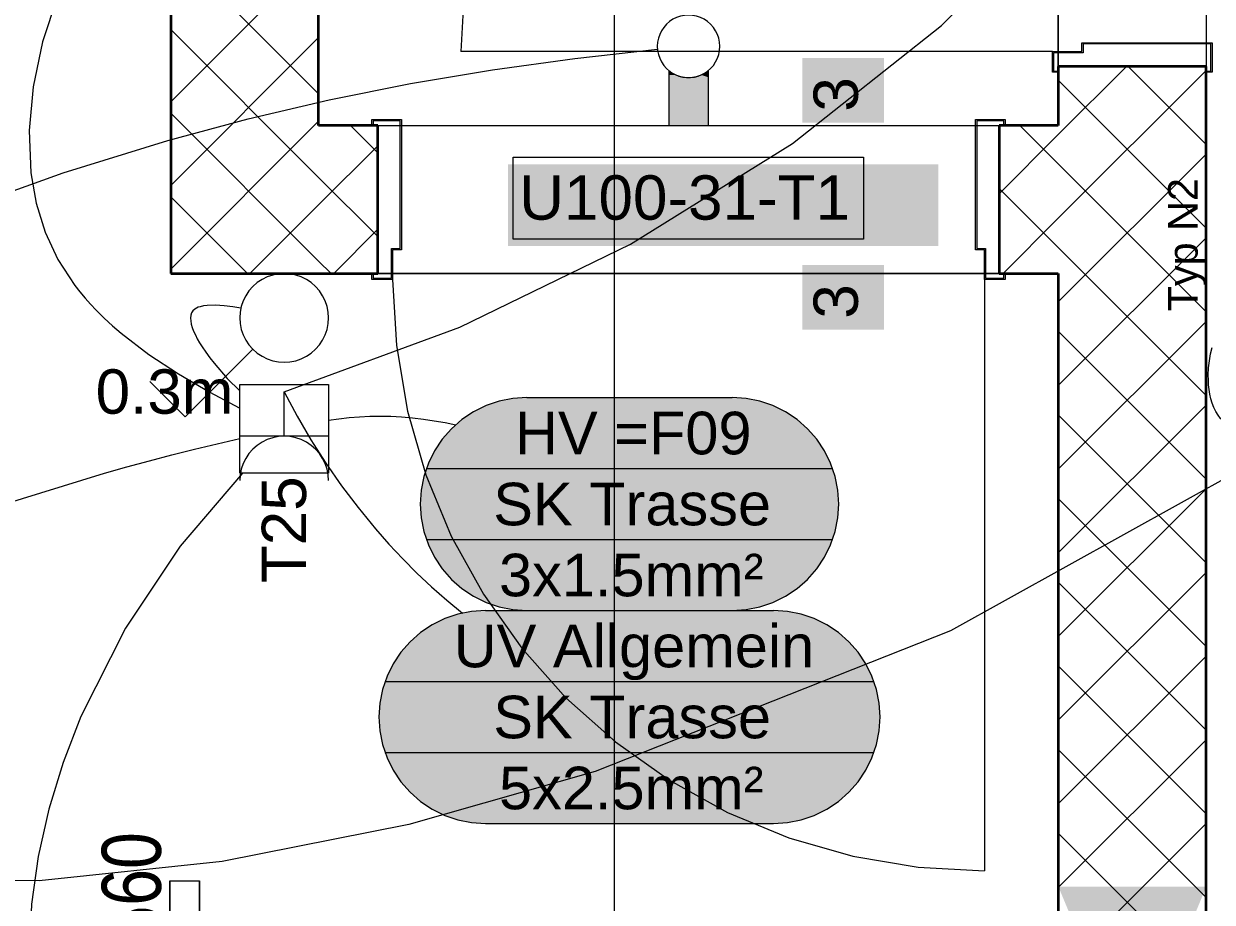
# Model space of a CAD drawing. Extents: x -1067 to 613, y -179 to 712.
# Drawn here: x -625.06 to -584.9, y 363.12 to 392.82 of the extents above; entities that cross this region are included whole.
import ezdxf
from ezdxf.lldxf.tags import DXFTag

# ---------------------------------------------------------------- set-up
doc = ezdxf.new("R2010")
doc.units = 0
doc.layers.get('0').update_dxf_attribs({"lineweight": 13})
for name, color, linetype, lineweight in [('A-____-NOTE-TEXT', 7, 'Continuous', 9), ('A-DOOR-____-IDEN', 7, 'Continuous', 5), ('A-DOOR-____-OTLN', 7, 'Continuous', 9), ('A-DOOR-FRAM-MCUT', 7, 'Continuous', 9), ('A-DOOR-OPNG-OTLN', 7, 'Continuous', 9), ('A-WALL-____-MCUT', 7, 'Continuous', 35), ('A-WALL-____-PATT', 7, 'Continuous', 35), ('I-WALL-____-OTLN', 7, 'Continuous', 9), ('S-GRID-____-OTLN', 7, 'Continuous', 5)]:
    doc.layers.add(name, color=color, linetype=linetype, lineweight=lineweight)
for name, color, linetype, lineweight, true_color in [('EL01_WAN_Aussparung Wand', 7, 'Continuous', 13, 0x7f5f3f), ('EL01_WAN_Brandmeldeanlagen', 7, 'Continuous', 13, 0xff8000), ('EL01_WAN_Kraft', 1, 'Continuous', 13, 0xff0000), ('EL01_WAN_Leitung_Brandmeldeanlagen', 7, 'Continuous', 13, 0xff8000), ('EL01_WAN_Leitung_Kraft', 1, 'Continuous', 13, 0xff0000), ('EL01_WAN_Leitung_Licht', 7, 'Continuous', 13, 0x0080ff), ('EL01_WAN_Leitung_Notbeleuchtung', 7, 'Continuous', 13, 0x009900), ('EL01_WAN_Licht', 7, 'Continuous', 13, 0x0080ff), ('EL01_WAN_Notbeleuchtungentyp', 7, 'Continuous', 13, 0x009900), ('EL01_WAN_Trassen', 40, 'Continuous', 13, 0xffbf00), ('EL01_WAN_Trassen Befestigung', 7, 'Continuous', 13, 0xb2b200)]:
    doc.layers.add(name, color=color, linetype=linetype, lineweight=lineweight, true_color=true_color)
doc.styles.get("Standard").update_dxf_attribs({"font": 'arial.ttf'})
tags = doc.linetypes.add('_Rasterlinie_', pattern=[0.375, 0.2, -0.05, 0.075, -0.05]).pattern_tags.tags
tags[10:11] = [DXFTag(74, 4), DXFTag(75, 0), DXFTag(340, '0'), DXFTag(46, 1.0), DXFTag(50, 0.0), DXFTag(44, 0.0), DXFTag(45, 0.0)]
tags[8:9] = [DXFTag(74, 4), DXFTag(75, 0), DXFTag(340, '0'), DXFTag(46, 1.0), DXFTag(50, 0.0), DXFTag(44, 0.0), DXFTag(45, 0.0)]
tags[6:7] = [DXFTag(74, 4), DXFTag(75, 0), DXFTag(340, '0'), DXFTag(46, 1.0), DXFTag(50, 0.0), DXFTag(44, 0.0), DXFTag(45, 0.0)]
tags[4:5] = [DXFTag(74, 4), DXFTag(75, 0), DXFTag(340, '0'), DXFTag(46, 1.0), DXFTag(50, 0.0), DXFTag(44, 0.0), DXFTag(45, 0.0)]
tags = doc.linetypes.add('Grundrissdarstellung Sturz', pattern=[0.25, 0.15, -0.05, 0, -0.05]).pattern_tags.tags
tags[10:11] = [DXFTag(74, 4), DXFTag(75, 0), DXFTag(340, '0'), DXFTag(46, 1.0), DXFTag(50, 0.0), DXFTag(44, 0.0), DXFTag(45, 0.0)]
tags[8:9] = [DXFTag(74, 4), DXFTag(75, 0), DXFTag(340, '0'), DXFTag(46, 1.0), DXFTag(50, 0.0), DXFTag(44, 0.0), DXFTag(45, 0.0)]
tags[6:7] = [DXFTag(74, 4), DXFTag(75, 0), DXFTag(340, '0'), DXFTag(46, 1.0), DXFTag(50, 0.0), DXFTag(44, 0.0), DXFTag(45, 0.0)]
tags[4:5] = [DXFTag(74, 4), DXFTag(75, 0), DXFTag(340, '0'), DXFTag(46, 1.0), DXFTag(50, 0.0), DXFTag(44, 0.0), DXFTag(45, 0.0)]

# ---------------------------------------------------------------- blocks, each defined once
blk = doc.blocks.new('Referenz-A0UJ3194XE', base_point=(-1062.181, -175.856))
at = {"layer": 'A-____-NOTE-TEXT', "color": 7, "linetype": 'Continuous', "lineweight": 5, "ltscale": 0.13, "true_color": 0xffffff}
for points in [[(-598.746, 389.472), (-595.99, 389.472), (-598.746, 391.665)], [(-595.99, 389.472), (-598.746, 391.665), (-595.99, 391.665)], [(-598.746, 382.472), (-595.99, 382.472), (-598.746, 384.665)], [(-595.99, 382.472), (-598.746, 384.665), (-595.99, 384.665)]]:
    blk.add_solid(points, dxfattribs=at)
at = {"layer": 'A-DOOR-____-IDEN', "color": 0, "linetype": 'Continuous', "ltscale": 0.13}
for p, q in [((-608.518, 388.312), (-596.678, 388.312)), ((-608.518, 385.532), (-608.518, 388.312)), ((-596.678, 388.312), (-596.678, 385.532)), ((-596.678, 385.532), (-608.518, 385.532))]:
    blk.add_line(p, q, dxfattribs=at)
at = {"layer": 'A-DOOR-____-IDEN', "color": 7, "linetype": 'Continuous', "ltscale": 0.13, "true_color": 0xffffff}
for points in [[(-608.693, 385.31), (-594.154, 385.31), (-608.693, 388.069)], [(-594.154, 385.31), (-608.693, 388.069), (-594.154, 388.069)]]:
    blk.add_solid(points, dxfattribs=at)
at = {"layer": 'A-DOOR-____-OTLN', "color": 0, "linetype": 'Grundrissdarstellung Sturz', "ltscale": 0.13}
for p, q in [((-590.097, 394.726), (-590.097, 392.626)), ((-585.097, 394.726), (-585.097, 392.626)), ((-590.097, 392.626), (-590.097, 391.376)), ((-585.097, 392.626), (-585.097, 391.376)), ((-613.097, 389.376), (-596.097, 389.376)), ((-596.097, 389.376), (-593.997, 389.376)), ((-593.997, 389.376), (-592.097, 389.376)), ((-613.097, 384.376), (-596.097, 384.376)), ((-596.097, 384.376), (-593.997, 384.376)), ((-593.997, 384.376), (-592.097, 384.376))]:
    blk.add_line(p, q, dxfattribs=at)
at = {"layer": 'A-DOOR-FRAM-MCUT', "color": 0, "linetype": 'Continuous', "ltscale": 0.13}
for p, q in [((-589.297, 392.176), (-584.897, 392.176)), ((-589.297, 391.876), (-589.297, 392.176)), ((-589.257, 392.136), (-589.257, 391.836)), ((-584.937, 392.136), (-589.257, 392.136)), ((-584.937, 391.216), (-584.937, 392.136)), ((-584.897, 392.176), (-584.897, 391.176)), ((-590.297, 391.876), (-589.297, 391.876)), ((-590.297, 391.176), (-590.297, 391.876)), ((-590.257, 391.836), (-590.257, 391.216)), ((-589.257, 391.836), (-590.257, 391.836)), ((-590.097, 391.176), (-590.297, 391.176)), ((-590.257, 391.216), (-590.097, 391.216)), ((-585.097, 391.216), (-584.937, 391.216)), ((-584.897, 391.176), (-585.097, 391.176)), ((-613.297, 389.576), (-612.297, 389.576)), ((-613.297, 389.376), (-613.297, 389.576)), ((-613.257, 389.536), (-613.257, 389.376)), ((-612.337, 389.536), (-613.257, 389.536)), ((-612.337, 385.216), (-612.337, 389.536)), ((-612.297, 389.576), (-612.297, 385.176)), ((-592.897, 389.576), (-591.897, 389.576)), ((-592.897, 385.176), (-592.897, 389.576)), ((-592.857, 389.536), (-592.857, 385.216)), ((-591.937, 389.536), (-592.857, 389.536)), ((-591.937, 389.376), (-591.937, 389.536)), ((-591.897, 389.576), (-591.897, 389.376)), ((-612.637, 385.216), (-612.337, 385.216)), ((-612.637, 384.216), (-612.637, 385.216)), ((-612.597, 385.176), (-612.597, 384.176)), ((-612.297, 385.176), (-612.597, 385.176)), ((-592.597, 385.176), (-592.897, 385.176)), ((-592.857, 385.216), (-592.557, 385.216)), ((-592.597, 384.176), (-592.597, 385.176)), ((-592.557, 385.216), (-592.557, 384.216)), ((-613.297, 384.176), (-613.297, 384.376)), ((-612.597, 384.176), (-613.297, 384.176)), ((-613.257, 384.376), (-613.257, 384.216)), ((-613.257, 384.216), (-612.637, 384.216)), ((-591.897, 384.176), (-592.597, 384.176)), ((-592.557, 384.216), (-591.937, 384.216)), ((-591.937, 384.216), (-591.937, 384.376)), ((-591.897, 384.376), (-591.897, 384.176))]:
    blk.add_line(p, q, dxfattribs=at)
at = {"layer": 'A-DOOR-OPNG-OTLN', "color": 0, "linetype": 'Continuous', "ltscale": 0.13}
for p, q in [((-610.17, 394.124), (-610.297, 391.876)), ((-595.497, 391.876), (-610.297, 391.876)), ((-593.997, 391.876), (-595.497, 391.876)), ((-590.297, 391.876), (-593.997, 391.876)), ((-612.597, 384.176), (-612.471, 381.936)), ((-592.597, 384.176), (-592.597, 364.176)), ((-612.471, 381.936), (-612.096, 379.725)), ((-612.096, 379.725), (-611.475, 377.57)), ((-611.475, 377.57), (-610.616, 375.498)), ((-610.616, 375.498), (-609.531, 373.535)), ((-609.531, 373.535), (-608.234, 371.706)), ((-608.234, 371.706), (-606.739, 370.034)), ((-606.739, 370.034), (-605.067, 368.539)), ((-605.067, 368.539), (-603.238, 367.241)), ((-603.238, 367.241), (-601.275, 366.156)), ((-601.275, 366.156), (-599.203, 365.298)), ((-599.203, 365.298), (-597.047, 364.677)), ((-597.047, 364.677), (-594.836, 364.301)), ((-594.836, 364.301), (-592.597, 364.176))]:
    blk.add_line(p, q, dxfattribs=at)
at = {"layer": 'A-WALL-____-MCUT', "color": 0, "linetype": 'Continuous', "ltscale": 0.35}
for p, q in [((-620.097, 414.376), (-620.097, 384.376)), ((-615.097, 389.376), (-615.097, 414.376)), ((-585.097, 391.376), (-590.097, 391.376)), ((-590.097, 391.376), (-590.097, 389.376)), ((-585.097, 338.376), (-585.097, 391.376)), ((-613.097, 389.376), (-615.097, 389.376)), ((-613.097, 384.376), (-613.097, 389.376)), ((-590.097, 389.376), (-592.097, 389.376)), ((-592.097, 389.376), (-592.097, 384.376)), ((-620.097, 384.376), (-613.097, 384.376)), ((-592.097, 384.376), (-590.097, 384.376)), ((-590.097, 384.376), (-590.097, 343.376))]:
    blk.add_line(p, q, dxfattribs=at)
at = {"layer": 'A-WALL-____-PATT', "color": 0, "linetype": 'Continuous', "lineweight": 9, "ltscale": 0.13}
for p, q in [((-615.097, 390.452), (-620.097, 395.452)), ((-620.097, 390.182), (-615.097, 395.182)), ((-615.097, 387.623), (-620.097, 392.623)), ((-620.097, 387.353), (-615.097, 392.353)), ((-590.097, 389.069), (-587.79, 391.376)), ((-585.097, 388.736), (-587.737, 391.376)), ((-590.097, 386.241), (-585.097, 391.241)), ((-585.097, 385.908), (-590.097, 390.908)), ((-615.097, 384.795), (-620.097, 389.795)), ((-620.097, 384.525), (-615.097, 389.525)), ((-613.097, 388.452), (-614.021, 389.376)), ((-590.097, 388.079), (-591.393, 389.376)), ((-592.097, 387.069), (-590.097, 389.069)), ((-615.097, 386.696), (-613.097, 388.696)), ((-590.097, 383.412), (-585.097, 388.412)), ((-585.097, 383.079), (-590.097, 388.079)), ((-613.097, 385.623), (-615.097, 387.623)), ((-590.097, 385.251), (-592.097, 387.251)), ((-617.506, 384.376), (-620.097, 386.967)), ((-617.418, 384.376), (-615.097, 386.696)), ((-591.962, 384.376), (-590.097, 386.241)), ((-614.589, 384.376), (-613.097, 385.868)), ((-590.097, 380.584), (-585.097, 385.584)), ((-585.097, 380.251), (-590.097, 385.251)), ((-614.678, 384.376), (-615.097, 384.795)), ((-592.05, 384.376), (-592.097, 384.422)), ((-590.097, 377.755), (-585.097, 382.755)), ((-585.097, 377.422), (-590.097, 382.422)), ((-590.097, 374.927), (-585.097, 379.927)), ((-585.097, 374.594), (-590.097, 379.594)), ((-590.097, 372.098), (-585.097, 377.098)), ((-585.097, 371.766), (-590.097, 376.766)), ((-590.097, 369.27), (-585.097, 374.27)), ((-585.097, 368.937), (-590.097, 373.937)), ((-590.097, 366.442), (-585.097, 371.442)), ((-585.097, 366.109), (-590.097, 371.109)), ((-590.097, 363.613), (-585.097, 368.613)), ((-585.097, 363.28), (-590.097, 368.28)), ((-590.097, 360.785), (-585.097, 365.785)), ((-585.097, 360.452), (-590.097, 365.452))]:
    blk.add_line(p, q, dxfattribs=at)
at = {"layer": 'I-WALL-____-OTLN', "color": 0, "linetype": 'Continuous', "ltscale": 0.13}
for p, q in [((-590.097, 391.876), (-590.097, 411.876)), ((-585.097, 411.578), (-585.097, 392.174)), ((-585.097, 392.136), (-585.097, 391.376)), ((-590.097, 391.376), (-590.097, 391.836)), ((-613.097, 389.376), (-612.337, 389.376)), ((-612.299, 389.376), (-592.895, 389.376)), ((-592.857, 389.376), (-592.097, 389.376)), ((-612.637, 384.376), (-613.097, 384.376)), ((-592.597, 384.376), (-612.597, 384.376)), ((-592.097, 384.376), (-592.557, 384.376))]:
    blk.add_line(p, q, dxfattribs=at)
at = {"layer": 'S-GRID-____-OTLN', "color": 0, "linetype": '_Rasterlinie_', "ltscale": 0.13}
blk.add_line((-605.097, -171.085), (-605.097, 546.376), dxfattribs=at)
at = {"layer": 'A-____-NOTE-TEXT', "color": 0, "linetype": 'Continuous', "lineweight": 5, "ltscale": 0.13, "char_height": 1.5, "attachment_point": 1, "rotation": 90}
for insert in [(-598.371, 389.847), (-598.371, 382.847)]:
    blk.add_mtext('{\\fArial;3}', dxfattribs=dict(at, insert=insert))
at = {"layer": 'A-DOOR-____-IDEN', "color": 0, "linetype": 'Continuous', "ltscale": 0.13, "insert": (-608.318, 387.694), "char_height": 1.5, "attachment_point": 1}
blk.add_mtext('{\\fArial;U100-31-T1}', dxfattribs=at)
blk = doc.blocks.new('IfcObject-A0UJ31A0XE', base_point=(-622.428, 352.645))
at = {"layer": 'EL01_WAN_Trassen', "linetype": 'ByBlock', "lineweight": -2, "ltscale": 0.13}
for p, q in [((-620.127, 363.845), (-619.127, 363.845)), ((-620.127, 363.845), (-619.127, 363.845)), ((-620.127, 352.645), (-620.127, 363.845)), ((-620.127, 363.845), (-620.127, 363.845)), ((-620.127, 363.845), (-620.127, 352.645)), ((-619.127, 352.645), (-619.127, 363.845)), ((-619.127, 363.845), (-619.127, 363.845)), ((-619.127, 363.845), (-619.127, 352.645)), ((-620.127, 352.645), (-619.127, 352.645)), ((-620.127, 352.645), (-619.127, 352.645)), ((-620.127, 352.645), (-620.127, 352.645)), ((-619.127, 352.645), (-619.127, 352.645))]:
    blk.add_line(p, q, dxfattribs=at)
at = {"layer": 'EL01_WAN_Trassen', "lineweight": -2, "attachment_point": 1, "rotation": 90}
for s, insert, char_height in [('{\\W0.8;\\fArial;U-AW55 560}', (-622.428, 352.692), 2), ('{\\fArial;U-AW55 560 FE}', (-619.877, 352.7), 0.5)]:
    blk.add_mtext(s, dxfattribs=dict(at, insert=insert, char_height=char_height))
blk = doc.blocks.new('Wanddurchbruch-A0UJ31A8XE', base_point=(-590.095, 351.644))
at = {"color": 0, "linetype": 'ByBlock', "lineweight": -2, "ltscale": 0.13}
for p, q in [((-590.095, 363.644), (-590.095, 351.644)), ((-585.095, 363.644), (-585.095, 351.644))]:
    blk.add_line(p, q, dxfattribs=at)
for points in [[(-587.595, 357.644), (-585.095, 363.644), (-590.095, 363.644)], [(-590.095, 351.644), (-585.095, 351.644), (-587.595, 357.644)]]:
    blk.add_solid(points, dxfattribs=at)
blk = doc.blocks.new('Bemerkung 1-A0UJ31JIXE', base_point=(-586.388, 383.098))
at = {"color": 0, "lineweight": -2, "insert": (-586.388, 383.098), "char_height": 1, "attachment_point": 1, "rotation": 90}
blk.add_mtext('{\\fArial;Typ N2}', dxfattribs=at)
blk = doc.blocks.new('Steckdose T25_ UP-A0UJ31KSXE', base_point=(-617.762, 373.906))
at = {"color": 0, "lineweight": -2}
for p, q in [((-616.262, 378.875), (-616.262, 380.375)), ((-614.762, 378.875), (-617.762, 378.875)), ((-616.65, 378.824), (-616.836, 378.761)), ((-616.458, 378.863), (-616.65, 378.824)), ((-616.262, 378.875), (-616.458, 378.863)), ((-616.066, 378.863), (-616.262, 378.875)), ((-615.874, 378.824), (-616.066, 378.863)), ((-615.688, 378.761), (-615.874, 378.824)), ((-617.323, 378.436), (-617.452, 378.288)), ((-617.175, 378.565), (-617.323, 378.436)), ((-617.012, 378.674), (-617.175, 378.565)), ((-616.836, 378.761), (-617.012, 378.674)), ((-615.512, 378.674), (-615.688, 378.761)), ((-615.349, 378.565), (-615.512, 378.674)), ((-615.201, 378.436), (-615.349, 378.565)), ((-615.072, 378.288), (-615.201, 378.436)), ((-617.561, 378.125), (-617.648, 377.949)), ((-617.452, 378.288), (-617.561, 378.125)), ((-614.963, 378.125), (-615.072, 378.288)), ((-614.876, 377.949), (-614.963, 378.125)), ((-617.711, 377.764), (-617.749, 377.571)), ((-617.648, 377.949), (-617.711, 377.764)), ((-614.813, 377.764), (-614.876, 377.949)), ((-614.775, 377.571), (-614.813, 377.764)), ((-617.749, 377.571), (-617.762, 377.375)), ((-614.762, 377.375), (-614.775, 377.571))]:
    blk.add_line(p, q, dxfattribs=at)
at = {"color": 0, "lineweight": -2, "insert": (-617.022, 373.906), "char_height": 1.5, "attachment_point": 1, "rotation": 90}
blk.add_mtext('{\\fArial;T25}', dxfattribs=at)
blk = doc.blocks.new('Absolute Höhe-A0UJ31KUXE', base_point=(-622.635, 379.634))
at = {"color": 0, "lineweight": -2, "insert": (-622.635, 381.134), "char_height": 1.5, "attachment_point": 1}
blk.add_mtext('{\\fArial;0.3m}', dxfattribs=at)
blk = doc.blocks.new('Leitung-A0UJ31PWXE', base_point=(-624.882, 379.817))
at = {"color": 0, "linetype": 'ByBlock', "lineweight": -2, "ltscale": 0.13}
for p, q in [((-612.863, 409.29), (-616.363, 405.774)), ((-616.363, 405.774), (-619.753, 401.533)), ((-619.753, 401.533), (-622.59, 396.898)), ((-622.59, 396.898), (-623.662, 394.538)), ((-623.662, 394.538), (-624.429, 392.204)), ((-624.429, 392.204), (-624.744, 390.683)), ((-624.744, 390.683), (-624.882, 389.205)), ((-624.882, 389.205), (-624.827, 387.782)), ((-624.827, 387.782), (-624.649, 386.758)), ((-624.649, 386.758), (-624.346, 385.777)), ((-624.346, 385.777), (-623.911, 384.845)), ((-623.911, 384.845), (-623.338, 383.965)), ((-623.338, 383.965), (-623.17, 383.751)), ((-623.17, 383.751), (-622.993, 383.541)), ((-622.993, 383.541), (-622.808, 383.335)), ((-622.808, 383.335), (-622.614, 383.132)), ((-622.614, 383.132), (-622.345, 382.868)), ((-622.345, 382.868), (-622.063, 382.609)), ((-622.063, 382.609), (-621.769, 382.358)), ((-621.769, 382.358), (-620.833, 381.641)), ((-620.833, 381.641), (-619.833, 380.979)), ((-619.833, 380.979), (-618.8, 380.372)), ((-618.8, 380.372), (-617.762, 379.817))]:
    blk.add_line(p, q, dxfattribs=at)
blk = doc.blocks.new('Leitung-A0UJ31RIXE', base_point=(-619.428, 380.41))
at = {"color": 0, "linetype": 'ByBlock', "lineweight": -2, "ltscale": 0.13}
for p, q in [((-619.171, 383.231), (-619.231, 383.204)), ((-619.103, 383.253), (-619.171, 383.231)), ((-618.99, 383.277), (-619.103, 383.253)), ((-618.865, 383.292), (-618.99, 383.277)), ((-618.588, 383.299), (-618.865, 383.292)), ((-618.293, 383.281), (-618.588, 383.299)), ((-617.999, 383.246), (-618.293, 383.281)), ((-617.726, 383.202), (-617.999, 383.246)), ((-619.418, 382.961), (-619.428, 382.869)), ((-619.428, 382.869), (-619.423, 382.769)), ((-619.392, 383.042), (-619.418, 382.961)), ((-619.347, 383.113), (-619.392, 383.042)), ((-619.283, 383.172), (-619.347, 383.113)), ((-619.231, 383.204), (-619.283, 383.172)), ((-619.423, 382.769), (-619.403, 382.661)), ((-619.403, 382.661), (-619.369, 382.546)), ((-619.369, 382.546), (-619.323, 382.424)), ((-619.323, 382.424), (-619.265, 382.298)), ((-619.265, 382.298), (-619.198, 382.167)), ((-619.198, 382.167), (-619.121, 382.033)), ((-619.121, 382.033), (-619.035, 381.896)), ((-619.035, 381.896), (-618.911, 381.712)), ((-618.911, 381.712), (-618.776, 381.528)), ((-618.776, 381.528), (-618.634, 381.345)), ((-618.634, 381.345), (-618.187, 380.83)), ((-618.187, 380.83), (-617.762, 380.41))]:
    blk.add_line(p, q, dxfattribs=at)
blk = doc.blocks.new('Leitung-A0UJ31SAXE', base_point=(-642.767, 368.902))
at = {"color": 0, "linetype": 'ByBlock', "lineweight": -2, "ltscale": 0.13}
for p, q in [((-618.529, 378.618), (-617.762, 378.796)), ((-620.058, 378.242), (-619.294, 378.433)), ((-619.294, 378.433), (-618.529, 378.618)), ((-621.58, 377.838), (-620.82, 378.044)), ((-620.82, 378.044), (-620.058, 378.242)), ((-625.882, 376.535), (-622.339, 377.626)), ((-622.339, 377.626), (-621.58, 377.838)), ((-629.381, 375.292), (-625.882, 376.535)), ((-632.827, 373.902), (-629.381, 375.292)), ((-636.211, 372.37), (-632.827, 373.902)), ((-639.527, 370.702), (-636.211, 372.37)), ((-642.767, 368.902), (-639.527, 370.702))]:
    blk.add_line(p, q, dxfattribs=at)
blk = doc.blocks.new('Leitung-A0UJ31TIXE', base_point=(-614.762, 379.264))
at = {"color": 0, "linetype": 'ByBlock', "lineweight": -2, "ltscale": 0.13}
for p, q in [((-614.762, 379.418), (-614.414, 379.466)), ((-614.414, 379.466), (-614.065, 379.503)), ((-614.065, 379.503), (-613.715, 379.531)), ((-613.715, 379.531), (-613.364, 379.547)), ((-613.364, 379.547), (-613.012, 379.552)), ((-613.012, 379.552), (-612.661, 379.546)), ((-612.661, 379.546), (-612.292, 379.526)), ((-612.292, 379.526), (-611.924, 379.494)), ((-611.924, 379.494), (-611.557, 379.451)), ((-611.557, 379.451), (-611.191, 379.397)), ((-611.191, 379.397), (-610.826, 379.334)), ((-610.826, 379.334), (-610.463, 379.264))]:
    blk.add_line(p, q, dxfattribs=at)
blk = doc.blocks.new('Leitung-A0UJ31Z0XE', base_point=(-624.879, 356.645))
at = {"color": 0, "linetype": 'ByBlock', "lineweight": -2, "ltscale": 0.13}
for p, q in [((-617.666, 377.625), (-619.779, 375.155)), ((-619.779, 375.155), (-621.628, 372.388)), ((-621.628, 372.388), (-623.134, 369.399)), ((-623.134, 369.399), (-623.733, 367.844)), ((-623.733, 367.844), (-624.217, 366.262)), ((-624.217, 366.262), (-624.576, 364.661)), ((-624.576, 364.661), (-624.8, 363.051)), ((-624.8, 363.051), (-624.879, 361.442)), ((-624.879, 361.442), (-624.802, 359.842)), ((-624.802, 359.842), (-624.773, 359.572)), ((-624.773, 359.572), (-624.74, 359.302)), ((-624.74, 359.302), (-624.66, 358.765)), ((-624.66, 358.765), (-624.563, 358.23)), ((-624.563, 358.23), (-624.451, 357.699)), ((-624.451, 357.699), (-624.326, 357.17)), ((-624.326, 357.17), (-624.188, 356.645))]:
    blk.add_line(p, q, dxfattribs=at)
blk = doc.blocks.new('Leitung-A0UJ320UXE', base_point=(-640.494, 380.114))
at = {"color": 0, "linetype": 'ByBlock', "lineweight": -2, "ltscale": 0.13}
for p, q in [((-609.219, 391.263), (-606.437, 391.648)), ((-606.437, 391.648), (-603.646, 391.954)), ((-611.99, 390.795), (-609.219, 391.263)), ((-614.746, 390.243), (-611.99, 390.795)), ((-617.484, 389.603), (-614.746, 390.243)), ((-620.2, 388.874), (-617.484, 389.603)), ((-623.727, 387.777), (-620.2, 388.874)), ((-627.204, 386.527), (-623.727, 387.777)), ((-630.626, 385.129), (-627.204, 386.527)), ((-633.986, 383.591), (-630.626, 385.129)), ((-637.277, 381.917), (-633.986, 383.591)), ((-640.494, 380.114), (-637.277, 381.917))]:
    blk.add_line(p, q, dxfattribs=at)
blk = doc.blocks.new('Leitung-A0UJ321MXE', base_point=(-616.262, 380.375))
at = {"color": 0, "linetype": 'ByBlock', "lineweight": -2, "ltscale": 0.13}
for p, q in [((-580.788, 413.273), (-580.095, 415.576)), ((-581.579, 410.998), (-580.788, 413.273)), ((-582.471, 408.759), (-581.579, 410.998)), ((-583.472, 406.565), (-582.471, 408.759)), ((-584.585, 404.427), (-583.472, 406.565)), ((-585.185, 403.381), (-584.585, 404.427)), ((-585.816, 402.352), (-585.185, 403.381)), ((-587.601, 399.758), (-585.816, 402.352)), ((-589.579, 397.292), (-587.601, 399.758)), ((-594.046, 392.756), (-589.579, 397.292)), ((-599.082, 388.771), (-594.046, 392.756)), ((-604.553, 385.362), (-599.082, 388.771)), ((-610.324, 382.555), (-604.553, 385.362)), ((-616.262, 380.375), (-610.324, 382.555))]:
    blk.add_line(p, q, dxfattribs=at)
blk = doc.blocks.new('Gruppenzuleitung-A0UJ322UXE', base_point=(-611.663, 372.981))
at = {"color": 0, "linetype": 'ByBlock', "lineweight": -2, "ltscale": 0.13}
for p, q in [((-608.995, 380.058), (-609.441, 379.907)), ((-608.533, 380.15), (-608.995, 380.058)), ((-608.063, 380.181), (-608.533, 380.15)), ((-608.063, 380.181), (-601.12, 380.181)), ((-600.65, 380.15), (-601.12, 380.181)), ((-600.188, 380.058), (-600.65, 380.15)), ((-599.742, 379.907), (-600.188, 380.058)), ((-609.863, 379.698), (-610.255, 379.437)), ((-609.441, 379.907), (-609.863, 379.698)), ((-599.32, 379.698), (-599.742, 379.907)), ((-598.928, 379.437), (-599.32, 379.698)), ((-610.255, 379.437), (-610.609, 379.126)), ((-598.574, 379.126), (-598.928, 379.437)), ((-610.609, 379.126), (-610.919, 378.772)), ((-598.264, 378.772), (-598.574, 379.126)), ((-610.919, 378.772), (-611.181, 378.381)), ((-598.002, 378.381), (-598.264, 378.772)), ((-611.181, 378.381), (-611.389, 377.958)), ((-597.794, 377.958), (-598.002, 378.381)), ((-611.389, 377.958), (-611.54, 377.512)), ((-611.457, 377.781), (-597.726, 377.781)), ((-597.643, 377.512), (-597.794, 377.958)), ((-611.54, 377.512), (-611.632, 377.051)), ((-597.551, 377.051), (-597.643, 377.512)), ((-611.632, 377.051), (-611.663, 376.581)), ((-597.52, 376.581), (-597.551, 377.051)), ((-611.663, 376.581), (-611.632, 376.111)), ((-597.551, 376.111), (-597.52, 376.581)), ((-611.632, 376.111), (-611.54, 375.649)), ((-597.643, 375.649), (-597.551, 376.111)), ((-611.54, 375.649), (-611.389, 375.203)), ((-597.794, 375.203), (-597.643, 375.649)), ((-611.457, 375.381), (-597.726, 375.381)), ((-611.389, 375.203), (-611.181, 374.781)), ((-598.002, 374.781), (-597.794, 375.203)), ((-611.181, 374.781), (-610.919, 374.389)), ((-598.264, 374.389), (-598.002, 374.781)), ((-610.919, 374.389), (-610.609, 374.035)), ((-598.574, 374.035), (-598.264, 374.389)), ((-610.609, 374.035), (-610.255, 373.725)), ((-598.928, 373.725), (-598.574, 374.035)), ((-610.255, 373.725), (-609.863, 373.463)), ((-599.32, 373.463), (-598.928, 373.725)), ((-609.863, 373.463), (-609.441, 373.255)), ((-609.441, 373.255), (-608.995, 373.103)), ((-600.188, 373.103), (-599.742, 373.255)), ((-599.742, 373.255), (-599.32, 373.463)), ((-608.995, 373.103), (-608.533, 373.011)), ((-608.533, 373.011), (-608.063, 372.981)), ((-608.063, 372.981), (-601.12, 372.981)), ((-601.12, 372.981), (-600.65, 373.011)), ((-600.65, 373.011), (-600.188, 373.103))]:
    blk.add_line(p, q, dxfattribs=at)
at = {"color": 7, "linetype": 'ByBlock', "lineweight": -2, "ltscale": 0.13, "true_color": 0xffffff}
for points in [[(-609.378, 379.932), (-599.805, 379.932), (-609.124, 380.021)], [(-609.124, 380.021), (-600.059, 380.021), (-608.864, 380.09)], [(-599.805, 379.932), (-609.124, 380.021), (-600.059, 380.021)], [(-608.864, 380.09), (-600.319, 380.09), (-608.6, 380.14)], [(-600.059, 380.021), (-608.864, 380.09), (-600.319, 380.09)], [(-608.6, 380.14), (-600.583, 380.14), (-608.332, 380.171)], [(-600.319, 380.09), (-608.6, 380.14), (-600.583, 380.14)], [(-608.332, 380.171), (-600.851, 380.171), (-608.063, 380.181)], [(-600.583, 380.14), (-608.332, 380.171), (-600.851, 380.171)], [(-600.851, 380.171), (-608.063, 380.181), (-601.12, 380.181)], [(-610.091, 379.555), (-599.092, 379.555), (-609.863, 379.698)], [(-609.863, 379.698), (-599.32, 379.698), (-609.625, 379.824)], [(-599.092, 379.555), (-609.863, 379.698), (-599.32, 379.698)], [(-609.625, 379.824), (-599.558, 379.824), (-609.378, 379.932)], [(-599.32, 379.698), (-609.625, 379.824), (-599.558, 379.824)], [(-599.558, 379.824), (-609.378, 379.932), (-599.805, 379.932)], [(-610.702, 379.029), (-598.481, 379.029), (-610.512, 379.22)], [(-610.512, 379.22), (-598.671, 379.22), (-610.308, 379.395)], [(-598.481, 379.029), (-610.512, 379.22), (-598.671, 379.22)], [(-610.308, 379.395), (-598.875, 379.395), (-610.091, 379.555)], [(-598.671, 379.22), (-610.308, 379.395), (-598.875, 379.395)], [(-598.875, 379.395), (-610.091, 379.555), (-599.092, 379.555)], [(-611.038, 378.609), (-598.145, 378.609), (-610.878, 378.825)], [(-610.878, 378.825), (-598.305, 378.825), (-610.702, 379.029)], [(-598.145, 378.609), (-610.878, 378.825), (-598.305, 378.825)], [(-598.305, 378.825), (-610.702, 379.029), (-598.481, 379.029)], [(-611.181, 378.381), (-598.002, 378.381), (-611.038, 378.609)], [(-598.002, 378.381), (-611.038, 378.609), (-598.145, 378.609)], [(-611.414, 377.896), (-597.769, 377.896), (-611.307, 378.143)], [(-611.307, 378.143), (-597.876, 378.143), (-611.181, 378.381)], [(-597.769, 377.896), (-611.307, 378.143), (-597.876, 378.143)], [(-597.876, 378.143), (-611.181, 378.381), (-598.002, 378.381)], [(-611.573, 377.382), (-597.61, 377.382), (-611.503, 377.642)], [(-611.503, 377.642), (-597.68, 377.642), (-611.414, 377.896)], [(-597.61, 377.382), (-611.503, 377.642), (-597.68, 377.642)], [(-597.68, 377.642), (-611.414, 377.896), (-597.769, 377.896)], [(-611.623, 377.117), (-597.56, 377.117), (-611.573, 377.382)], [(-597.56, 377.117), (-611.573, 377.382), (-597.61, 377.382)], [(-611.663, 376.581), (-597.52, 376.581), (-611.653, 376.85)], [(-611.653, 376.85), (-597.53, 376.85), (-611.623, 377.117)], [(-597.52, 376.581), (-611.653, 376.85), (-597.53, 376.85)], [(-597.53, 376.85), (-611.623, 377.117), (-597.56, 377.117)], [(-611.653, 376.312), (-597.53, 376.312), (-611.663, 376.581)], [(-597.53, 376.312), (-611.663, 376.581), (-597.52, 376.581)], [(-611.623, 376.044), (-597.56, 376.044), (-611.653, 376.312)], [(-597.56, 376.044), (-611.653, 376.312), (-597.53, 376.312)], [(-611.573, 375.78), (-597.61, 375.78), (-611.623, 376.044)], [(-597.61, 375.78), (-611.623, 376.044), (-597.56, 376.044)], [(-611.503, 375.52), (-597.68, 375.52), (-611.573, 375.78)], [(-597.68, 375.52), (-611.573, 375.78), (-597.61, 375.78)], [(-611.414, 375.265), (-597.769, 375.265), (-611.503, 375.52)], [(-597.769, 375.265), (-611.503, 375.52), (-597.68, 375.52)], [(-611.307, 375.019), (-597.876, 375.019), (-611.414, 375.265)], [(-597.876, 375.019), (-611.414, 375.265), (-597.769, 375.265)], [(-611.181, 374.781), (-598.002, 374.781), (-611.307, 375.019)], [(-598.002, 374.781), (-611.307, 375.019), (-597.876, 375.019)], [(-611.038, 374.553), (-598.145, 374.553), (-611.181, 374.781)], [(-598.145, 374.553), (-611.181, 374.781), (-598.002, 374.781)], [(-610.878, 374.336), (-598.305, 374.336), (-611.038, 374.553)], [(-598.305, 374.336), (-611.038, 374.553), (-598.145, 374.553)], [(-610.702, 374.132), (-598.481, 374.132), (-610.878, 374.336)], [(-598.481, 374.132), (-610.878, 374.336), (-598.305, 374.336)], [(-610.512, 373.942), (-598.671, 373.942), (-610.702, 374.132)], [(-598.671, 373.942), (-610.702, 374.132), (-598.481, 374.132)], [(-610.308, 373.766), (-598.875, 373.766), (-610.512, 373.942)], [(-598.875, 373.766), (-610.512, 373.942), (-598.671, 373.942)], [(-610.091, 373.606), (-599.092, 373.606), (-610.308, 373.766)], [(-599.092, 373.606), (-610.308, 373.766), (-598.875, 373.766)], [(-609.863, 373.463), (-599.32, 373.463), (-610.091, 373.606)], [(-599.32, 373.463), (-610.091, 373.606), (-599.092, 373.606)], [(-609.625, 373.337), (-599.558, 373.337), (-609.863, 373.463)], [(-599.558, 373.337), (-609.863, 373.463), (-599.32, 373.463)], [(-609.378, 373.23), (-599.805, 373.23), (-609.625, 373.337)], [(-599.805, 373.23), (-609.625, 373.337), (-599.558, 373.337)], [(-609.124, 373.141), (-600.059, 373.141), (-609.378, 373.23)], [(-600.059, 373.141), (-609.378, 373.23), (-599.805, 373.23)], [(-608.864, 373.071), (-600.319, 373.071), (-609.124, 373.141)], [(-600.319, 373.071), (-609.124, 373.141), (-600.059, 373.141)], [(-608.6, 373.021), (-600.583, 373.021), (-608.864, 373.071)], [(-600.583, 373.021), (-608.864, 373.071), (-600.319, 373.071)], [(-608.332, 372.991), (-600.851, 372.991), (-608.6, 373.021)], [(-600.851, 372.991), (-608.6, 373.021), (-600.583, 373.021)], [(-608.6, 373.021), (-600.583, 373.021), (-608.6, 373.021)], [(-600.583, 373.021), (-608.6, 373.021), (-600.583, 373.021)], [(-608.063, 372.981), (-601.12, 372.981), (-608.332, 372.991)], [(-601.12, 372.981), (-608.332, 372.991), (-600.851, 372.991)]]:
    blk.add_solid(points, dxfattribs=at)
at = {"color": 0, "linetype": 'ByBlock', "lineweight": -2, "ltscale": 0.13, "char_height": 1.44, "attachment_point": 1}
for s, insert in [('{\\fArial;HV =F09}', (-608.46, 379.701)), ('{\\fArial;SK Trasse}', (-609.196, 377.301)), ('{\\fArial;3x1.5mm²}', (-609.001, 374.901))]:
    blk.add_mtext(s, dxfattribs=dict(at, insert=insert))
blk = doc.blocks.new('Gruppenzuleitung-A0UJ3232XE', base_point=(-613.061, 365.781))
at = {"color": 0, "linetype": 'ByBlock', "lineweight": -2, "ltscale": 0.13}
for p, q in [((-610.392, 372.858), (-610.838, 372.707)), ((-609.93, 372.95), (-610.392, 372.858)), ((-609.461, 372.981), (-609.93, 372.95)), ((-609.461, 372.981), (-599.722, 372.981)), ((-599.252, 372.95), (-599.722, 372.981)), ((-598.791, 372.858), (-599.252, 372.95)), ((-598.345, 372.707), (-598.791, 372.858)), ((-611.261, 372.498), (-611.652, 372.237)), ((-610.838, 372.707), (-611.261, 372.498)), ((-597.922, 372.498), (-598.345, 372.707)), ((-597.531, 372.237), (-597.922, 372.498)), ((-611.652, 372.237), (-612.006, 371.926)), ((-597.177, 371.926), (-597.531, 372.237)), ((-612.317, 371.572), (-612.578, 371.181)), ((-612.006, 371.926), (-612.317, 371.572)), ((-596.866, 371.572), (-597.177, 371.926)), ((-596.605, 371.181), (-596.866, 371.572)), ((-612.578, 371.181), (-612.787, 370.758)), ((-596.396, 370.758), (-596.605, 371.181)), ((-612.787, 370.758), (-612.938, 370.312)), ((-596.245, 370.312), (-596.396, 370.758)), ((-612.855, 370.581), (-596.328, 370.581)), ((-612.938, 370.312), (-613.03, 369.851)), ((-596.153, 369.851), (-596.245, 370.312)), ((-613.03, 369.851), (-613.061, 369.381)), ((-596.122, 369.381), (-596.153, 369.851)), ((-613.061, 369.381), (-613.03, 368.911)), ((-596.153, 368.911), (-596.122, 369.381)), ((-613.03, 368.911), (-612.938, 368.449)), ((-596.245, 368.449), (-596.153, 368.911)), ((-612.938, 368.449), (-612.787, 368.003)), ((-596.396, 368.003), (-596.245, 368.449)), ((-612.855, 368.181), (-596.328, 368.181)), ((-612.787, 368.003), (-612.578, 367.581)), ((-596.605, 367.581), (-596.396, 368.003)), ((-612.578, 367.581), (-612.317, 367.189)), ((-596.866, 367.189), (-596.605, 367.581)), ((-612.317, 367.189), (-612.006, 366.835)), ((-597.177, 366.835), (-596.866, 367.189)), ((-612.006, 366.835), (-611.652, 366.525)), ((-597.531, 366.525), (-597.177, 366.835)), ((-611.652, 366.525), (-611.261, 366.263)), ((-597.922, 366.263), (-597.531, 366.525)), ((-611.261, 366.263), (-610.838, 366.055)), ((-610.838, 366.055), (-610.392, 365.903)), ((-598.791, 365.903), (-598.345, 366.055)), ((-598.345, 366.055), (-597.922, 366.263)), ((-610.392, 365.903), (-609.93, 365.811)), ((-609.93, 365.811), (-609.461, 365.781)), ((-609.461, 365.781), (-599.722, 365.781)), ((-599.722, 365.781), (-599.252, 365.811)), ((-599.252, 365.811), (-598.791, 365.903))]:
    blk.add_line(p, q, dxfattribs=at)
at = {"color": 7, "linetype": 'ByBlock', "lineweight": -2, "ltscale": 0.13, "true_color": 0xffffff}
for points in [[(-610.776, 372.732), (-598.407, 372.732), (-610.522, 372.821)], [(-610.522, 372.821), (-598.661, 372.821), (-610.262, 372.89)], [(-598.407, 372.732), (-610.522, 372.821), (-598.661, 372.821)], [(-610.262, 372.89), (-598.921, 372.89), (-609.997, 372.94)], [(-598.661, 372.821), (-610.262, 372.89), (-598.921, 372.89)], [(-609.997, 372.94), (-599.186, 372.94), (-609.73, 372.971)], [(-598.921, 372.89), (-609.997, 372.94), (-599.186, 372.94)], [(-609.73, 372.971), (-599.453, 372.971), (-609.461, 372.981)], [(-599.186, 372.94), (-609.73, 372.971), (-599.453, 372.971)], [(-599.453, 372.971), (-609.461, 372.981), (-599.722, 372.981)], [(-611.489, 372.355), (-597.694, 372.355), (-611.261, 372.498)], [(-611.261, 372.498), (-597.922, 372.498), (-611.023, 372.624)], [(-597.694, 372.355), (-611.261, 372.498), (-597.922, 372.498)], [(-611.023, 372.624), (-598.16, 372.624), (-610.776, 372.732)], [(-597.922, 372.498), (-611.023, 372.624), (-598.16, 372.624)], [(-598.16, 372.624), (-610.776, 372.732), (-598.407, 372.732)], [(-612.1, 371.829), (-597.083, 371.829), (-611.909, 372.02)], [(-611.909, 372.02), (-597.274, 372.02), (-611.705, 372.195)], [(-597.083, 371.829), (-611.909, 372.02), (-597.274, 372.02)], [(-611.705, 372.195), (-597.478, 372.195), (-611.489, 372.355)], [(-597.274, 372.02), (-611.705, 372.195), (-597.478, 372.195)], [(-597.478, 372.195), (-611.489, 372.355), (-597.694, 372.355)], [(-612.435, 371.409), (-596.748, 371.409), (-612.275, 371.625)], [(-612.275, 371.625), (-596.908, 371.625), (-612.1, 371.829)], [(-596.748, 371.409), (-612.275, 371.625), (-596.908, 371.625)], [(-612.275, 371.625), (-596.908, 371.625), (-612.275, 371.625)], [(-596.908, 371.625), (-612.275, 371.625), (-596.908, 371.625)], [(-596.908, 371.625), (-612.1, 371.829), (-597.083, 371.829)], [(-612.1, 371.829), (-597.083, 371.829), (-612.1, 371.829)], [(-597.083, 371.829), (-612.1, 371.829), (-597.083, 371.829)], [(-612.704, 370.943), (-596.479, 370.943), (-612.578, 371.181)], [(-612.578, 371.181), (-596.605, 371.181), (-612.435, 371.409)], [(-596.479, 370.943), (-612.578, 371.181), (-596.605, 371.181)], [(-596.605, 371.181), (-612.435, 371.409), (-596.748, 371.409)], [(-612.435, 371.409), (-596.748, 371.409), (-612.435, 371.409)], [(-596.748, 371.409), (-612.435, 371.409), (-596.748, 371.409)], [(-612.812, 370.696), (-596.371, 370.696), (-612.704, 370.943)], [(-596.371, 370.696), (-612.704, 370.943), (-596.479, 370.943)], [(-612.97, 370.182), (-596.213, 370.182), (-612.901, 370.442)], [(-612.901, 370.442), (-596.282, 370.442), (-612.812, 370.696)], [(-596.213, 370.182), (-612.901, 370.442), (-596.282, 370.442)], [(-596.282, 370.442), (-612.812, 370.696), (-596.371, 370.696)], [(-613.02, 369.917), (-596.163, 369.917), (-612.97, 370.182)], [(-596.163, 369.917), (-612.97, 370.182), (-596.213, 370.182)], [(-613.061, 369.381), (-596.122, 369.381), (-613.051, 369.65)], [(-613.051, 369.65), (-596.132, 369.65), (-613.02, 369.917)], [(-596.122, 369.381), (-613.051, 369.65), (-596.132, 369.65)], [(-596.132, 369.65), (-613.02, 369.917), (-596.163, 369.917)], [(-613.051, 369.112), (-596.132, 369.112), (-613.061, 369.381)], [(-596.132, 369.112), (-613.061, 369.381), (-596.122, 369.381)], [(-613.02, 368.844), (-596.163, 368.844), (-613.051, 369.112)], [(-596.163, 368.844), (-613.051, 369.112), (-596.132, 369.112)], [(-612.97, 368.58), (-596.213, 368.58), (-613.02, 368.844)], [(-596.213, 368.58), (-613.02, 368.844), (-596.163, 368.844)], [(-612.901, 368.32), (-596.282, 368.32), (-612.97, 368.58)], [(-596.282, 368.32), (-612.97, 368.58), (-596.213, 368.58)], [(-612.812, 368.065), (-596.371, 368.065), (-612.901, 368.32)], [(-596.371, 368.065), (-612.901, 368.32), (-596.282, 368.32)], [(-612.704, 367.819), (-596.479, 367.819), (-612.812, 368.065)], [(-596.479, 367.819), (-612.812, 368.065), (-596.371, 368.065)], [(-612.578, 367.581), (-596.605, 367.581), (-612.704, 367.819)], [(-596.605, 367.581), (-612.704, 367.819), (-596.479, 367.819)], [(-612.435, 367.353), (-596.748, 367.353), (-612.578, 367.581)], [(-596.748, 367.353), (-612.578, 367.581), (-596.605, 367.581)], [(-612.275, 367.136), (-596.908, 367.136), (-612.435, 367.353)], [(-596.908, 367.136), (-612.435, 367.353), (-596.748, 367.353)], [(-612.1, 366.932), (-597.083, 366.932), (-612.275, 367.136)], [(-597.083, 366.932), (-612.275, 367.136), (-596.908, 367.136)], [(-611.909, 366.742), (-597.274, 366.742), (-612.1, 366.932)], [(-597.274, 366.742), (-612.1, 366.932), (-597.083, 366.932)], [(-611.705, 366.566), (-597.478, 366.566), (-611.909, 366.742)], [(-597.478, 366.566), (-611.909, 366.742), (-597.274, 366.742)], [(-611.489, 366.406), (-597.694, 366.406), (-611.705, 366.566)], [(-597.694, 366.406), (-611.705, 366.566), (-597.478, 366.566)], [(-611.705, 366.566), (-597.478, 366.566), (-611.705, 366.566)], [(-597.478, 366.566), (-611.705, 366.566), (-597.478, 366.566)], [(-611.261, 366.263), (-597.922, 366.263), (-611.489, 366.406)], [(-597.922, 366.263), (-611.489, 366.406), (-597.694, 366.406)], [(-611.023, 366.137), (-598.16, 366.137), (-611.261, 366.263)], [(-598.16, 366.137), (-611.261, 366.263), (-597.922, 366.263)], [(-610.776, 366.03), (-598.407, 366.03), (-611.023, 366.137)], [(-598.407, 366.03), (-611.023, 366.137), (-598.16, 366.137)], [(-610.522, 365.941), (-598.661, 365.941), (-610.776, 366.03)], [(-598.661, 365.941), (-610.776, 366.03), (-598.407, 366.03)], [(-610.262, 365.871), (-598.921, 365.871), (-610.522, 365.941)], [(-598.921, 365.871), (-610.522, 365.941), (-598.661, 365.941)], [(-609.997, 365.821), (-599.186, 365.821), (-610.262, 365.871)], [(-599.186, 365.821), (-610.262, 365.871), (-598.921, 365.871)], [(-609.73, 365.791), (-599.453, 365.791), (-609.997, 365.821)], [(-599.453, 365.791), (-609.997, 365.821), (-599.186, 365.821)], [(-609.997, 365.821), (-599.186, 365.821), (-609.997, 365.821)], [(-599.186, 365.821), (-609.997, 365.821), (-599.186, 365.821)], [(-609.461, 365.781), (-599.722, 365.781), (-609.73, 365.791)], [(-599.722, 365.781), (-609.73, 365.791), (-599.453, 365.791)]]:
    blk.add_solid(points, dxfattribs=at)
at = {"color": 0, "linetype": 'ByBlock', "lineweight": -2, "ltscale": 0.13, "char_height": 1.44, "attachment_point": 1}
for s, insert in [('{\\fArial;UV Allgemein}', (-610.533, 372.501)), ('{\\fArial;SK Trasse}', (-609.196, 370.101)), ('{\\fArial;5x2.5mm²}', (-609.001, 367.701))]:
    blk.add_mtext(s, dxfattribs=dict(at, insert=insert))
blk = doc.blocks.new('Leitung-A0UJ323MXE', base_point=(-651.875, 363.844))
at = {"color": 0, "linetype": 'ByBlock', "lineweight": -2, "ltscale": 0.13}
for p, q in [((-583.356, 378.063), (-593.738, 372.299)), ((-593.738, 372.299), (-605.754, 367.533)), ((-605.754, 367.533), (-612.047, 365.751)), ((-612.047, 365.751), (-618.356, 364.491)), ((-618.356, 364.491), (-624.549, 363.844)), ((-624.549, 363.844), (-630.497, 363.901))]:
    blk.add_line(p, q, dxfattribs=at)
blk = doc.blocks.new('Leitung-A0UJ3240XE', base_point=(-585.029, 378.928))
at = {"color": 0, "linetype": 'ByBlock', "lineweight": -2, "ltscale": 0.13}
for p, q in [((-584.991, 381.424), (-584.949, 381.656)), ((-584.949, 381.656), (-584.894, 381.875)), ((-585.018, 381.184), (-584.991, 381.424)), ((-585.029, 380.939), (-585.018, 381.184)), ((-585.027, 380.775), (-585.029, 380.939)), ((-585.017, 380.612), (-585.027, 380.775)), ((-584.999, 380.45), (-585.017, 380.612)), ((-584.973, 380.292), (-584.999, 380.45)), ((-584.937, 380.138), (-584.973, 380.292)), ((-584.892, 379.989), (-584.937, 380.138)), ((-584.837, 379.847), (-584.892, 379.989)), ((-584.772, 379.712), (-584.837, 379.847)), ((-584.697, 379.586), (-584.772, 379.712)), ((-584.611, 379.47), (-584.697, 379.586)), ((-584.514, 379.365), (-584.611, 379.47)), ((-584.406, 379.272), (-584.514, 379.365)), ((-584.254, 379.174), (-584.406, 379.272)), ((-584.088, 379.094), (-584.254, 379.174)), ((-583.911, 379.032), (-584.088, 379.094)), ((-583.728, 378.985), (-583.911, 379.032)), ((-583.541, 378.951), (-583.728, 378.985)), ((-583.356, 378.928), (-583.541, 378.951))]:
    blk.add_line(p, q, dxfattribs=at)
blk = doc.blocks.new('Deckendose UP-A0UJ3246XE', base_point=(-617.762, 377.625))
at = {"color": 0, "lineweight": -2}
for p, q in [((-617.762, 380.625), (-614.762, 380.625)), ((-617.762, 377.625), (-617.762, 380.625)), ((-614.762, 380.625), (-614.762, 377.625)), ((-614.762, 377.625), (-617.762, 377.625))]:
    blk.add_line(p, q, dxfattribs=at)
blk = doc.blocks.new('Leitung-A0UJ324EXE', base_point=(-641.65, 380.975))
at = {"color": 0, "linetype": 'ByBlock', "lineweight": -2, "ltscale": 0.13}
for p, q in [((-609.678, 404.957), (-604.759, 405.666)), ((-614.579, 403.815), (-609.678, 404.957)), ((-619.367, 402.218), (-614.579, 403.815)), ((-621.688, 401.242), (-619.367, 402.218)), ((-623.945, 400.146), (-621.688, 401.242)), ((-626.126, 398.926), (-623.945, 400.146)), ((-628.219, 397.58), (-626.126, 398.926)), ((-632.093, 394.498), (-628.219, 397.58)), ((-634.058, 392.541), (-632.093, 394.498)), ((-635.87, 390.437), (-634.058, 392.541)), ((-637.532, 388.207), (-635.87, 390.437)), ((-639.048, 385.873), (-637.532, 388.207)), ((-640.419, 383.455), (-639.048, 385.873)), ((-641.65, 380.975), (-640.419, 383.455))]:
    blk.add_line(p, q, dxfattribs=at)
blk = doc.blocks.new('Leitung-A0UJ326EXE', base_point=(-616.262, 372.895))
at = {"color": 0, "linetype": 'ByBlock', "lineweight": -2, "ltscale": 0.13}
for p, q in [((-616.262, 380.375), (-615.827, 379.554)), ((-615.827, 379.554), (-615.359, 378.751)), ((-615.359, 378.751), (-614.859, 377.966)), ((-614.859, 377.966), (-614.327, 377.201)), ((-614.327, 377.201), (-613.765, 376.458)), ((-613.765, 376.458), (-613.174, 375.738)), ((-613.174, 375.738), (-612.723, 375.226)), ((-612.723, 375.226), (-612.256, 374.728)), ((-612.256, 374.728), (-611.774, 374.245)), ((-611.774, 374.245), (-611.278, 373.778)), ((-611.278, 373.778), (-610.766, 373.328)), ((-610.766, 373.328), (-610.24, 372.895))]:
    blk.add_line(p, q, dxfattribs=at)
blk = doc.blocks.new('Schalter_ Schema 0_ UP-A0UJ327EXE', base_point=(-620.801, 379.533))
at = {"color": 0, "lineweight": -2}
for p, q in [((-617.175, 384.065), (-617.323, 383.936)), ((-617.012, 384.174), (-617.175, 384.065)), ((-616.836, 384.261), (-617.012, 384.174)), ((-616.65, 384.324), (-616.836, 384.261)), ((-616.458, 384.363), (-616.65, 384.324)), ((-616.262, 384.375), (-616.458, 384.363)), ((-616.066, 384.363), (-616.262, 384.375)), ((-615.874, 384.324), (-616.066, 384.363)), ((-615.688, 384.261), (-615.874, 384.324)), ((-615.512, 384.174), (-615.688, 384.261)), ((-615.349, 384.065), (-615.512, 384.174)), ((-615.201, 383.936), (-615.349, 384.065)), ((-617.561, 383.625), (-617.648, 383.449)), ((-617.452, 383.788), (-617.561, 383.625)), ((-617.323, 383.936), (-617.452, 383.788)), ((-615.072, 383.788), (-615.201, 383.936)), ((-614.963, 383.625), (-615.072, 383.788)), ((-614.876, 383.449), (-614.963, 383.625)), ((-617.711, 383.264), (-617.749, 383.071)), ((-617.648, 383.449), (-617.711, 383.264)), ((-614.813, 383.264), (-614.876, 383.449)), ((-614.775, 383.071), (-614.813, 383.264)), ((-617.749, 383.071), (-617.762, 382.875)), ((-617.762, 382.875), (-617.749, 382.68)), ((-614.762, 382.875), (-614.775, 383.071)), ((-614.775, 382.68), (-614.762, 382.875)), ((-617.749, 382.68), (-617.711, 382.487)), ((-617.711, 382.487), (-617.648, 382.301)), ((-614.876, 382.301), (-614.813, 382.487)), ((-614.813, 382.487), (-614.775, 382.68)), ((-617.648, 382.301), (-617.561, 382.125)), ((-617.561, 382.125), (-617.452, 381.962)), ((-615.072, 381.962), (-614.963, 382.125)), ((-614.963, 382.125), (-614.876, 382.301)), ((-617.323, 381.815), (-619.605, 379.533)), ((-617.452, 381.962), (-617.323, 381.815)), ((-617.323, 381.815), (-617.175, 381.685)), ((-617.175, 381.685), (-617.012, 381.576)), ((-615.512, 381.576), (-615.349, 381.685)), ((-615.349, 381.685), (-615.201, 381.815)), ((-615.201, 381.815), (-615.072, 381.962)), ((-617.012, 381.576), (-616.836, 381.49)), ((-616.836, 381.49), (-616.65, 381.426)), ((-616.65, 381.426), (-616.458, 381.388)), ((-616.458, 381.388), (-616.262, 381.375)), ((-616.262, 381.375), (-616.066, 381.388)), ((-616.066, 381.388), (-615.874, 381.426)), ((-615.874, 381.426), (-615.688, 381.49)), ((-615.688, 381.49), (-615.512, 381.576)), ((-619.605, 379.533), (-620.801, 380.729))]:
    blk.add_line(p, q, dxfattribs=at)
blk = doc.blocks.new('Alarmindikator_ UP-A0UJ32B4XE', base_point=(-603.651, 389.376))
at = {"color": 0, "lineweight": -2}
for p, q in [((-603.238, 392.892), (-603.342, 392.801)), ((-603.123, 392.969), (-603.238, 392.892)), ((-602.999, 393.03), (-603.123, 392.969)), ((-602.868, 393.075), (-602.999, 393.03)), ((-602.733, 393.102), (-602.868, 393.075)), ((-602.595, 393.111), (-602.733, 393.102)), ((-602.457, 393.102), (-602.595, 393.111)), ((-602.322, 393.075), (-602.457, 393.102)), ((-602.191, 393.03), (-602.322, 393.075)), ((-602.067, 392.969), (-602.191, 393.03)), ((-601.952, 392.892), (-602.067, 392.969)), ((-601.848, 392.801), (-601.952, 392.892)), ((-603.571, 392.459), (-603.615, 392.328)), ((-603.51, 392.583), (-603.571, 392.459)), ((-603.433, 392.697), (-603.51, 392.583)), ((-603.342, 392.801), (-603.433, 392.697)), ((-601.757, 392.697), (-601.848, 392.801)), ((-601.68, 392.583), (-601.757, 392.697)), ((-601.619, 392.459), (-601.68, 392.583)), ((-601.575, 392.328), (-601.619, 392.459)), ((-603.642, 392.192), (-603.651, 392.055)), ((-603.651, 392.055), (-603.642, 391.917)), ((-603.615, 392.328), (-603.642, 392.192)), ((-601.548, 392.192), (-601.575, 392.328)), ((-601.539, 392.055), (-601.548, 392.192)), ((-601.548, 391.917), (-601.539, 392.055)), ((-603.642, 391.917), (-603.615, 391.781)), ((-603.615, 391.781), (-603.571, 391.65)), ((-603.571, 391.65), (-603.51, 391.527)), ((-601.68, 391.527), (-601.619, 391.65)), ((-601.619, 391.65), (-601.575, 391.781)), ((-601.575, 391.781), (-601.548, 391.917)), ((-603.51, 391.527), (-603.433, 391.412)), ((-603.433, 391.412), (-603.342, 391.308)), ((-603.342, 391.308), (-603.238, 391.217)), ((-601.952, 391.217), (-601.848, 391.308)), ((-601.848, 391.308), (-601.757, 391.412)), ((-601.757, 391.412), (-601.68, 391.527)), ((-603.267, 391.24), (-603.267, 389.376)), ((-603.267, 391.24), (-603.16, 391.162)), ((-603.238, 391.217), (-603.123, 391.14)), ((-603.16, 391.162), (-603.044, 391.099)), ((-603.123, 391.14), (-602.999, 391.079)), ((-603.044, 391.099), (-602.921, 391.05)), ((-602.999, 391.079), (-602.868, 391.035)), ((-602.921, 391.05), (-602.792, 391.017)), ((-602.868, 391.035), (-602.733, 391.008)), ((-602.792, 391.017), (-602.661, 391.001)), ((-602.733, 391.008), (-602.595, 390.999)), ((-602.661, 391.001), (-602.529, 391.001)), ((-602.595, 390.999), (-602.457, 391.008)), ((-602.529, 391.001), (-602.398, 391.017)), ((-602.457, 391.008), (-602.322, 391.035)), ((-602.398, 391.017), (-602.269, 391.05)), ((-602.322, 391.035), (-602.191, 391.079)), ((-602.269, 391.05), (-602.146, 391.099)), ((-602.191, 391.079), (-602.067, 391.14)), ((-602.146, 391.099), (-602.03, 391.162)), ((-602.067, 391.14), (-601.952, 391.217)), ((-602.03, 391.162), (-601.923, 391.24)), ((-601.923, 389.376), (-601.923, 391.24)), ((-603.267, 389.376), (-601.923, 389.376))]:
    blk.add_line(p, q, dxfattribs=at)
for points in [[(-603.267, 391.088), (-603.02, 391.088), (-603.267, 391.24)], [(-603.267, 391.009), (-602.74, 391.009), (-603.267, 391.088)], [(-602.74, 391.009), (-603.267, 391.088), (-603.02, 391.088)], [(-603.267, 389.376), (-601.923, 389.376), (-603.267, 391.009)], [(-601.923, 389.376), (-603.267, 391.009), (-601.923, 391.009)], [(-602.45, 391.009), (-601.923, 391.009), (-602.17, 391.088)], [(-602.17, 391.088), (-601.923, 391.088), (-601.923, 391.24)], [(-601.923, 391.009), (-602.17, 391.088), (-601.923, 391.088)]]:
    blk.add_solid(points, dxfattribs=at)

msp = doc.modelspace()

# ---------------------------------------------------------------- block references
at = {"color": 9, "lineweight": 25, "ltscale": 0.25, "true_color": 0xc0c0c0}
msp.add_blockref('Referenz-A0UJ3194XE', (-1062.181, -175.856), dxfattribs=at)
at = {"layer": 'EL01_WAN_Aussparung Wand', "ltscale": 0.13}
msp.add_blockref('Wanddurchbruch-A0UJ31A8XE', (-590.095, 351.644), dxfattribs=at)
at = {"layer": 'EL01_WAN_Brandmeldeanlagen', "linetype": 'Continuous', "ltscale": 0.13}
msp.add_blockref('Alarmindikator_ UP-A0UJ32B4XE', (-603.651, 389.376), dxfattribs=at)
at = {"layer": 'EL01_WAN_Kraft', "ltscale": 0.13}
msp.add_blockref('Absolute Höhe-A0UJ31KUXE', (-622.635, 379.634), dxfattribs=at)
at = {"layer": 'EL01_WAN_Kraft', "linetype": 'Continuous', "ltscale": 0.13}
msp.add_blockref('Steckdose T25_ UP-A0UJ31KSXE', (-617.762, 373.906), dxfattribs=at)
at = {"layer": 'EL01_WAN_Leitung_Brandmeldeanlagen', "ltscale": 0.13}
for name, p in [('Leitung-A0UJ324EXE', (-641.65, 380.975)), ('Leitung-A0UJ320UXE', (-640.494, 380.114))]:
    msp.add_blockref(name, p, dxfattribs=at)
at = {"layer": 'EL01_WAN_Leitung_Kraft', "ltscale": 0.13}
for name, p in [('Leitung-A0UJ321MXE', (-616.262, 380.375)), ('Leitung-A0UJ326EXE', (-616.262, 372.895))]:
    msp.add_blockref(name, p, dxfattribs=at)
at = {"layer": 'EL01_WAN_Leitung_Kraft', "color": 1, "ltscale": 0.13, "true_color": 0xff0000}
msp.add_blockref('Gruppenzuleitung-A0UJ3232XE', (-613.061, 365.781), dxfattribs=at)
at = {"layer": 'EL01_WAN_Leitung_Licht', "ltscale": 0.13}
for name, p in [('Leitung-A0UJ31PWXE', (-624.882, 379.817)), ('Leitung-A0UJ31RIXE', (-619.428, 380.41)), ('Gruppenzuleitung-A0UJ322UXE', (-611.663, 372.981)), ('Leitung-A0UJ31TIXE', (-614.762, 379.264)), ('Leitung-A0UJ31SAXE', (-642.767, 368.902)), ('Leitung-A0UJ31Z0XE', (-624.879, 356.645))]:
    msp.add_blockref(name, p, dxfattribs=at)
at = {"layer": 'EL01_WAN_Leitung_Notbeleuchtung', "ltscale": 0.13}
for name, p in [('Leitung-A0UJ3240XE', (-585.029, 378.928)), ('Leitung-A0UJ323MXE', (-651.875, 363.844))]:
    msp.add_blockref(name, p, dxfattribs=at)
at = {"layer": 'EL01_WAN_Licht', "linetype": 'Continuous', "ltscale": 0.13}
for name, p in [('Schalter_ Schema 0_ UP-A0UJ327EXE', (-620.801, 379.533)), ('Deckendose UP-A0UJ3246XE', (-617.762, 377.625))]:
    msp.add_blockref(name, p, dxfattribs=at)
at = {"layer": 'EL01_WAN_Notbeleuchtungentyp', "linetype": 'Continuous', "ltscale": 0.13}
msp.add_blockref('Bemerkung 1-A0UJ31JIXE', (-586.388, 383.098), dxfattribs=at)
at = {"layer": 'EL01_WAN_Trassen Befestigung', "ltscale": 0.13}
msp.add_blockref('IfcObject-A0UJ31A0XE', (-622.428, 352.645), dxfattribs=at)

doc.saveas('drawing.dxf')
